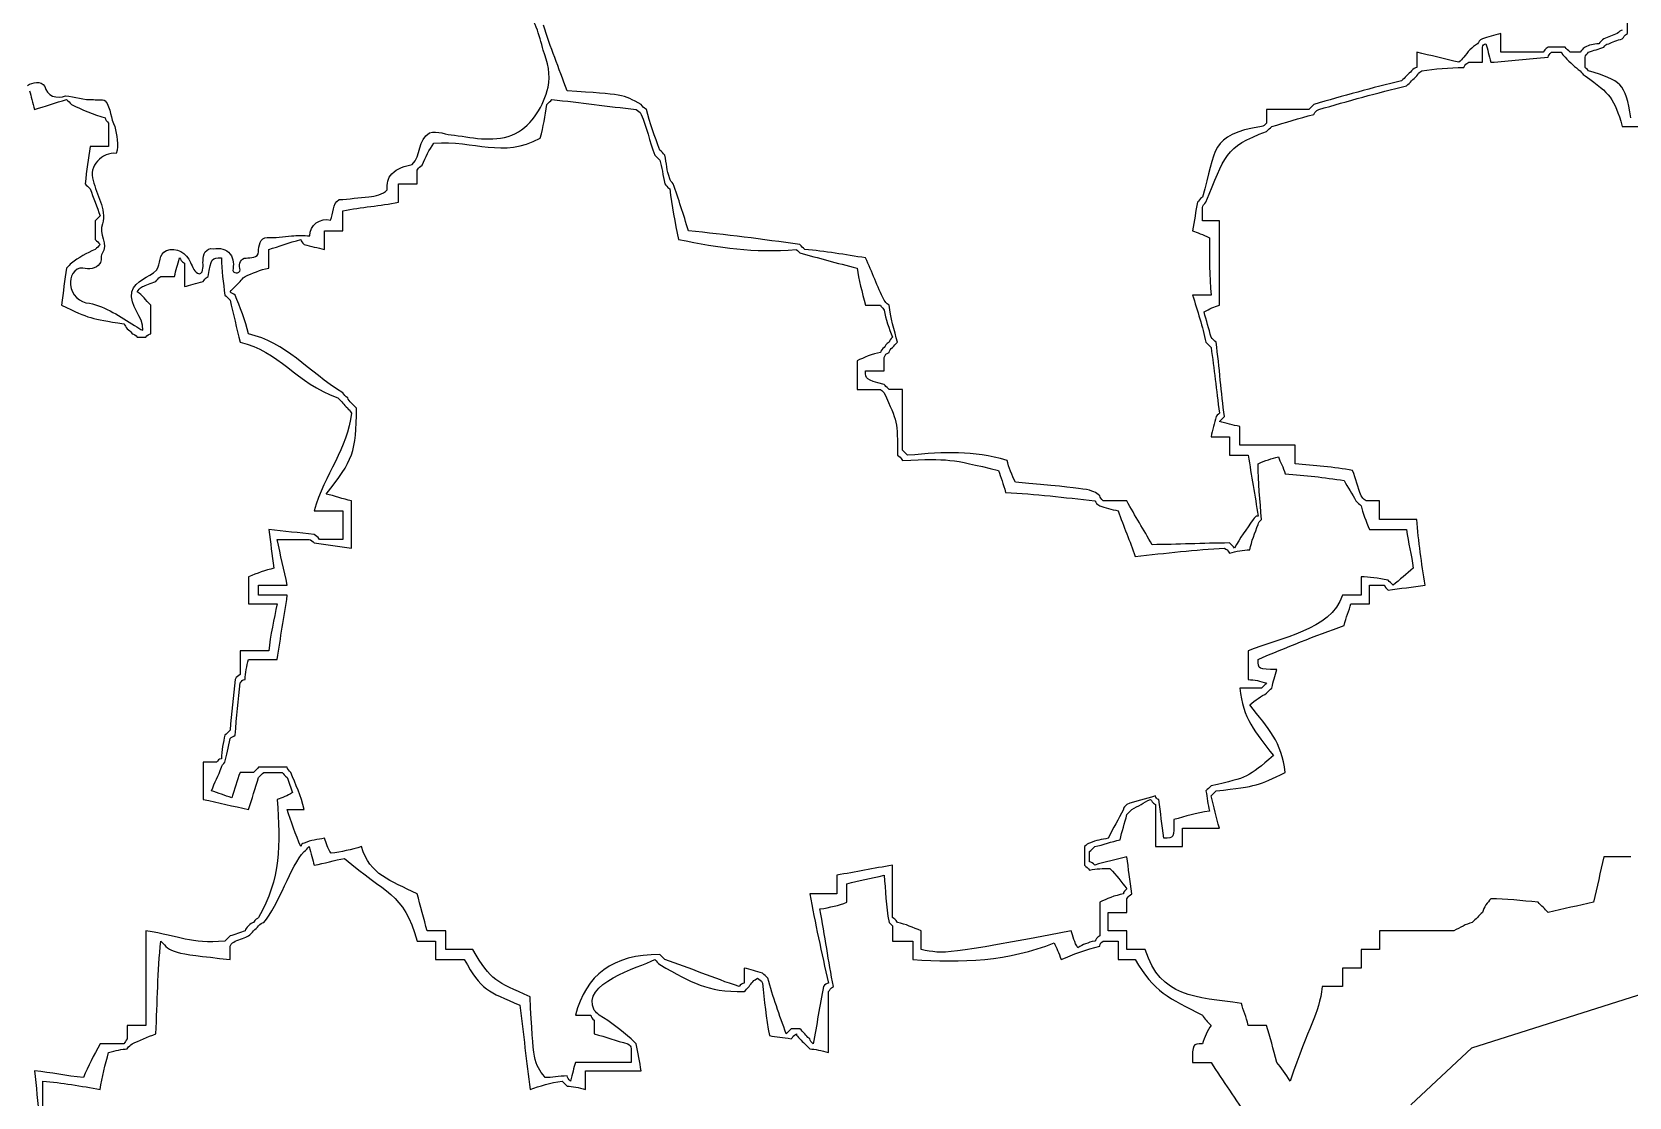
# Model space of a CAD drawing. Extents: x 2 to 696, y 8 to 922.
# Drawn here: x 280.4 to 547.8, y 359.1 to 537.4 of the extents above; entities that cross this region are included whole.
import ezdxf

# ---------------------------------------------------------------- set-up
doc = ezdxf.new("R2010")
doc.units = 0
doc.layers.add('sffy', color=7, linetype='CONTINUOUS')

msp = doc.modelspace()

# ---------------------------------------------------------------- linework, layer by layer
at = {"layer": 'sffy', "color": 4}
for points in [[(459.74, 458.893333), (459.74, 458.893333)], [(325.966667, 401.602222), (325.966667, 401.602222)], [(488.808889, 364.913333), (488.808889, 364.913333)]]:
    msp.add_lwpolyline(points, close=True, dxfattribs=at)
at = {"layer": 'sffy', "color": 7}
msp.add_lwpolyline([(511.264814, 357.823505), (521.461633, 367.333784), (552.784631, 377.311864)], dxfattribs=at)
at = {"layer": 'sffy', "color": 4}
for points in [[(547.511111, 537.068889), (547.511111, 539.608889), (547.511111, 542.148889), (547.511111, 544.688889)], [(366.00717, 534.285783), (365.308219, 536.833939), (364.648186, 539.565257), (362.76249, 541.530822)], [(369.993333, 527.473333), (368.582222, 531.424444), (367.171111, 534.811111), (366.042222, 538.48)], [(546.664444, 537.633333), (546.382222, 537.633333), (546.1, 537.351111), (545.817778, 537.068889)], [(522.393333, 535.375556), (521.546667, 534.811111), (520.7, 533.964444), (520.135556, 533.117778)], [(523.24, 536.222222), (522.675556, 535.94), (522.675556, 535.657778), (522.393333, 535.375556)], [(526.344444, 537.068889), (525.215556, 536.786667), (524.086667, 536.504444), (523.24, 536.222222)], [(523.24, 534.811111), (523.24, 535.093333), (523.522222, 535.375556), (523.804444, 535.375556)], [(523.804444, 535.375556), (524.086667, 534.528889), (524.368889, 533.4), (524.651111, 532.271111)], [(526.344444, 533.964444), (526.344444, 534.811111), (526.344444, 535.94), (526.344444, 537.068889)], [(542.713333, 535.375556), (541.866667, 535.375556), (541.02, 535.093333), (540.455556, 534.811111)], [(543.56, 536.222222), (543.277778, 535.94), (542.995556, 535.657778), (542.713333, 535.375556)], [(545.817778, 537.068889), (544.971111, 536.786667), (544.406667, 536.504444), (543.56, 536.222222)], [(543.56, 534.811111), (543.842222, 535.093333), (543.842222, 535.375556), (544.406667, 535.375556)], [(544.406667, 535.375556), (544.971111, 535.657778), (545.817778, 535.94), (546.664444, 536.222222)], [(546.664444, 536.222222), (546.946667, 536.504444), (546.946667, 536.786667), (547.511111, 537.068889)], [(366.820422, 528.118917), (367.259334, 530.205442), (366.740553, 532.333341), (366.00717, 534.285783)], [(519.288889, 532.271111), (517.031111, 532.835556), (514.491111, 533.4), (512.233333, 533.964444)], [(512.233333, 533.964444), (512.233333, 533.117778), (512.233333, 532.271111), (512.233333, 531.424444)], [(520.135556, 533.117778), (519.853333, 532.835556), (519.571111, 532.553333), (519.288889, 532.271111)], [(520.135556, 531.424444), (520.417778, 531.988889), (520.417778, 531.988889), (520.982222, 532.271111)], [(520.982222, 532.271111), (521.546667, 532.271111), (522.393333, 532.271111), (523.24, 532.271111)], [(523.24, 532.271111), (523.24, 533.117778), (523.24, 533.964444), (523.24, 534.811111)], [(524.651111, 532.271111), (527.755556, 532.553333), (530.86, 532.835556), (534.246667, 533.117778)], [(533.4, 533.964444), (530.86, 533.964444), (528.602222, 533.964444), (526.344444, 533.964444)], [(534.246667, 534.811111), (533.682222, 534.528889), (533.682222, 534.246667), (533.4, 533.964444)], [(537.068889, 534.811111), (536.222222, 534.811111), (535.093333, 534.811111), (534.246667, 534.811111)], [(534.246667, 533.117778), (534.246667, 533.4), (534.528889, 533.682222), (534.811111, 533.964444)], [(534.811111, 533.964444), (535.375556, 533.964444), (535.94, 533.964444), (536.504444, 533.964444)], [(536.504444, 533.964444), (536.504444, 533.682222), (536.786667, 533.4), (537.068889, 533.117778)], [(537.915556, 533.964444), (537.633333, 534.246667), (537.351111, 534.528889), (537.068889, 534.811111)], [(537.068889, 533.117778), (537.915556, 532.271111), (538.762222, 531.424444), (539.608889, 530.86)], [(539.608889, 533.964444), (539.044444, 533.964444), (538.48, 533.964444), (537.915556, 533.964444)], [(540.455556, 534.811111), (539.891111, 534.528889), (539.891111, 534.246667), (539.608889, 533.964444)], [(540.455556, 533.117778), (540.455556, 533.4), (540.737778, 533.682222), (541.02, 533.964444)], [(540.455556, 531.424444), (540.455556, 531.988889), (540.455556, 532.553333), (540.455556, 533.117778)], [(541.02, 533.964444), (541.866667, 534.246667), (542.713333, 534.528889), (543.56, 534.811111)], [(510.54, 530.013333), (510.257778, 529.731111), (509.975556, 529.448889), (509.693333, 529.166667)], [(511.386667, 530.86), (511.104444, 530.577778), (510.822222, 530.295556), (510.54, 530.013333)], [(512.233333, 531.424444), (511.951111, 531.424444), (511.668889, 531.142222), (511.386667, 530.86)], [(511.386667, 529.166667), (511.668889, 529.448889), (511.951111, 529.731111), (512.233333, 530.013333)], [(512.233333, 530.013333), (512.515556, 530.295556), (512.515556, 530.577778), (513.08, 530.86)], [(513.08, 530.86), (515.337778, 531.142222), (517.595556, 531.424444), (520.135556, 531.424444)], [(539.608889, 530.86), (539.891111, 530.577778), (539.891111, 530.295556), (540.455556, 530.013333)], [(541.02, 530.86), (540.737778, 531.142222), (540.455556, 531.424444), (540.455556, 531.424444)], [(540.455556, 530.013333), (544.688889, 526.908889), (545.253333, 526.344444), (546.664444, 521.546667)], [(548.075556, 522.957778), (547.228889, 528.884444), (546.382222, 529.166667), (541.02, 530.86)], [(279.628002, 528.392785), (280.456115, 528.981726), (281.91718, 529.205416), (282.546552, 528.247158)], [(279.964444, 527.473333), (280.246667, 526.626667), (280.528889, 525.497778), (280.811111, 524.368889)], [(282.546552, 528.247158), (282.727287, 526.691183), (284.710604, 526.018026), (285.989381, 526.680007)], [(361.331595, 520.34186), (364.251692, 521.894223), (366.04019, 524.99545), (366.820422, 528.118917)], [(382.411111, 525.215556), (379.306667, 526.908889), (379.306667, 526.908889), (369.993333, 527.473333)], [(509.693333, 529.166667), (504.895556, 528.037778), (499.815556, 526.626667), (495.017778, 525.215556)], [(495.864444, 524.368889), (500.662222, 525.78), (505.742222, 527.191111), (510.54, 528.32)], [(510.54, 528.32), (510.822222, 528.602222), (511.104444, 528.884444), (511.386667, 529.166667)], [(280.811111, 524.368889), (282.504444, 524.933333), (284.48, 525.497778), (286.173333, 526.062222)], [(285.989381, 526.680007), (287.568612, 526.480363), (289.105481, 525.958985), (290.716772, 526.022824)], [(286.173333, 526.062222), (286.455556, 525.78), (286.737778, 525.497778), (287.02, 525.215556)], [(287.02, 525.215556), (288.713333, 524.368889), (290.688889, 523.522222), (292.664444, 522.957778)], [(290.716772, 526.022824), (291.353325, 525.948684), (292.124271, 526.143982), (292.672149, 525.84271)], [(292.672149, 525.84271), (293.632015, 524.592776), (293.557875, 522.904381), (294.247401, 521.53089)], [(365.477778, 519.571111), (366.042222, 521.546667), (366.324444, 523.24), (366.606667, 525.215556)], [(366.606667, 525.215556), (366.888889, 525.497778), (367.171111, 525.78), (367.453333, 526.062222)], [(367.453333, 526.062222), (372.251111, 525.497778), (376.766667, 524.933333), (381.564444, 524.368889)], [(381.564444, 524.368889), (381.846667, 524.086667), (382.128889, 524.086667), (382.411111, 523.522222)], [(383.257778, 524.368889), (382.693333, 524.651111), (382.693333, 524.933333), (382.411111, 525.215556)], [(385.515556, 517.595556), (384.668889, 519.853333), (383.822222, 522.111111), (383.257778, 524.368889)], [(494.171111, 524.368889), (491.913333, 524.368889), (489.373333, 524.368889), (487.115556, 524.368889)], [(487.115556, 524.368889), (487.115556, 523.522222), (487.115556, 522.957778), (487.115556, 522.111111)], [(495.017778, 525.215556), (494.735556, 524.933333), (494.453333, 524.651111), (494.171111, 524.368889)], [(495.017778, 523.522222), (495.3, 524.086667), (495.3, 524.086667), (495.864444, 524.368889)], [(292.664444, 522.957778), (292.664444, 522.675556), (292.946667, 522.393333), (293.228889, 522.111111)], [(293.228889, 522.111111), (293.228889, 520.982222), (293.228889, 519.571111), (293.228889, 518.16)], [(294.247401, 521.53089), (294.56888, 520.057888), (294.924311, 518.506484), (294.511024, 517.013896)], [(382.411111, 523.522222), (383.257778, 521.546667), (383.822222, 519.006667), (384.668889, 516.748889)], [(486.268889, 521.546667), (477.52, 520.135556), (478.648889, 517.595556), (476.391111, 509.693333)], [(487.115556, 522.111111), (486.833333, 521.828889), (486.551111, 521.546667), (486.268889, 521.546667)], [(487.115556, 520.7), (487.397778, 520.982222), (487.68, 521.264444), (487.962222, 521.546667)], [(487.962222, 521.546667), (490.22, 522.111111), (492.477778, 522.957778), (495.017778, 523.522222)], [(546.664444, 521.546667), (547.511111, 521.546667), (548.64, 521.546667), (549.768889, 521.546667)], [(344.073226, 515.177165), (345.53271, 516.659424), (345.032951, 519.329162), (346.92336, 520.478117)], [(346.92336, 520.478117), (348.330266, 520.890528), (349.715384, 520.111538), (351.125762, 520.093787)], [(347.697778, 518.724444), (354.471111, 519.288889), (359.268889, 516.184444), (365.477778, 519.571111)], [(351.125762, 520.093787), (354.47859, 519.564705), (358.119511, 518.831491), (361.331595, 520.34186)], [(476.955556, 508.846667), (480.06, 516.466667), (480.06, 518.16), (487.115556, 520.7)], [(290.124444, 518.16), (289.842222, 516.184444), (289.56, 514.208889), (289.277778, 511.951111)], [(294.511024, 517.013896), (292.155231, 517.353748), (289.770735, 514.825742), (290.645681, 512.49913)], [(293.228889, 518.16), (292.1, 518.16), (291.253333, 518.16), (290.124444, 518.16)], [(345.722222, 515.055556), (346.286667, 516.466667), (346.851111, 517.595556), (347.697778, 518.724444)], [(384.668889, 516.748889), (384.951111, 516.466667), (385.233333, 516.184444), (385.515556, 515.902222)], [(386.362222, 516.748889), (386.08, 517.031111), (385.797778, 517.313333), (385.515556, 517.595556)], [(387.208889, 512.797778), (386.644444, 514.208889), (386.644444, 515.337778), (386.362222, 516.748889)], [(339.886318, 510.946428), (339.816412, 511.905109), (339.911436, 512.939764), (340.66384, 513.631886)], [(340.66384, 513.631886), (341.534073, 514.598581), (342.871778, 514.908405), (344.073226, 515.177165)], [(344.875556, 514.208889), (345.157778, 514.773333), (345.44, 514.773333), (345.722222, 515.055556)], [(344.875556, 511.951111), (344.875556, 512.797778), (344.875556, 513.644444), (344.875556, 514.208889)], [(385.515556, 515.902222), (385.797778, 514.773333), (386.08, 513.362222), (386.362222, 511.951111)], [(289.277778, 511.951111), (289.56, 511.668889), (289.842222, 511.386667), (290.124444, 511.104444)], [(290.124444, 511.104444), (290.688889, 509.693333), (291.253333, 508), (291.817778, 506.588889)], [(290.645681, 512.49913), (291.213455, 510.100806), (292.844079, 507.783507), (292.211562, 505.230412)], [(336.814104, 509.756043), (337.896877, 509.887389), (339.123556, 510.145594), (339.886318, 510.946428)], [(341.771111, 508.846667), (341.771111, 509.975556), (341.771111, 510.822222), (341.771111, 511.951111)], [(341.771111, 511.951111), (342.617778, 511.951111), (343.746667, 511.951111), (344.875556, 511.951111)], [(386.362222, 511.951111), (386.644444, 511.668889), (386.644444, 511.386667), (387.208889, 511.104444)], [(387.773333, 511.951111), (387.491111, 512.233333), (387.208889, 512.515556), (387.208889, 512.797778)], [(387.208889, 511.104444), (387.491111, 508.282222), (388.055556, 505.46), (388.62, 502.637778)], [(390.313333, 504.048889), (389.466667, 506.871111), (388.62, 509.411111), (387.773333, 511.951111)], [(330.395693, 505.876024), (330.948566, 506.976239), (330.59339, 508.592243), (331.809005, 509.300734)], [(331.809005, 509.300734), (333.486365, 509.380038), (335.137591, 509.661555), (336.814104, 509.756043)], [(332.457778, 507.435556), (335.562222, 508), (338.666667, 508.282222), (341.771111, 508.846667)], [(475.544444, 508.846667), (475.262222, 507.435556), (474.98, 505.742222), (474.697778, 504.048889)], [(476.391111, 509.693333), (475.826667, 509.411111), (475.826667, 509.128889), (475.544444, 508.846667)], [(476.391111, 508), (476.391111, 508.282222), (476.673333, 508.564444), (476.955556, 508.846667)], [(291.817778, 506.588889), (291.535556, 506.306667), (291.253333, 506.024444), (290.971111, 505.742222)], [(290.971111, 505.742222), (290.971111, 504.613333), (290.971111, 503.766667), (290.971111, 502.637778)], [(326.896024, 503.218619), (326.792026, 504.97105), (328.757844, 506.357721), (330.395693, 505.876024)], [(332.457778, 504.048889), (332.457778, 505.177778), (332.457778, 506.306667), (332.457778, 507.435556)], [(476.391111, 505.742222), (476.391111, 506.588889), (476.391111, 507.435556), (476.391111, 508)], [(479.213333, 505.742222), (478.366667, 505.742222), (477.237778, 505.742222), (476.391111, 505.742222)], [(479.213333, 491.631111), (479.213333, 496.428889), (479.213333, 501.226667), (479.213333, 505.742222)], [(292.211562, 505.230412), (291.435875, 503.603683), (293.277911, 501.800396), (292.161553, 500.25379)], [(318.339893, 500.540076), (318.318444, 501.499406), (318.547044, 502.976134), (319.775812, 502.980537)], [(319.775812, 502.980537), (321.138014, 502.895108), (322.480432, 503.081713), (323.829793, 503.23019)], [(323.829793, 503.23019), (324.84901, 503.316184), (325.879037, 503.349119), (326.896024, 503.218619)], [(329.353333, 500.944444), (329.353333, 502.073333), (329.353333, 503.202222), (329.353333, 504.048889)], [(329.353333, 504.048889), (330.2, 504.048889), (331.328889, 504.048889), (332.457778, 504.048889)], [(408.94, 501.791111), (402.731111, 502.637778), (396.522222, 503.484444), (390.313333, 504.048889)], [(474.697778, 504.048889), (475.544444, 503.766667), (476.391111, 503.484444), (477.52, 502.92)], [(477.52, 502.92), (477.52, 499.815556), (477.52, 496.428889), (477.802222, 493.324444)], [(290.971111, 500.944444), (289.56, 500.38), (288.148889, 499.533333), (287.02, 498.686667)], [(290.971111, 502.637778), (291.253333, 502.355556), (291.535556, 502.073333), (291.817778, 501.791111)], [(291.817778, 501.791111), (291.535556, 501.508889), (291.253333, 501.226667), (290.971111, 500.944444)], [(292.161553, 500.25379), (291.722274, 499.772996), (292.217546, 499.073876), (291.742932, 498.58072)], [(301.243548, 497.505284), (301.991127, 498.493457), (301.543466, 500.255879), (302.932479, 500.75798)], [(302.932479, 500.75798), (304.528869, 501.458992), (306.360068, 500.306199), (306.9117, 498.761484)], [(309.043776, 499.040404), (308.921489, 500.077204), (309.549828, 501.324146), (310.76423, 501.056261)], [(310.76423, 501.056261), (311.772413, 501.204625), (312.969854, 501.128538), (313.575926, 500.181316)], [(313.575926, 500.181316), (314.215921, 499.404245), (314.158037, 498.331857), (314.019636, 497.422029)], [(316.246566, 499.501358), (316.998604, 499.585488), (318.271398, 499.509542), (318.339893, 500.540076)], [(320.04, 500.944444), (321.733333, 501.508889), (323.426667, 502.073333), (325.402222, 502.637778)], [(320.04, 497.84), (320.04, 498.968889), (320.04, 500.097778), (320.04, 500.944444)], [(325.402222, 502.637778), (325.402222, 502.355556), (325.684444, 502.073333), (325.966667, 501.791111)], [(325.966667, 501.791111), (327.095556, 501.508889), (328.224444, 501.226667), (329.353333, 500.944444)], [(388.62, 502.637778), (395.675556, 501.226667), (401.037778, 500.38), (408.375556, 500.944444)], [(408.375556, 500.944444), (408.375556, 500.944444), (408.657778, 500.662222), (408.94, 500.38)], [(409.786667, 500.944444), (409.504444, 501.226667), (409.222222, 501.508889), (408.94, 501.791111)], [(408.94, 500.38), (412.044444, 499.533333), (415.148889, 498.686667), (418.535556, 497.84)], [(419.946667, 499.533333), (416.56, 500.097778), (413.173333, 500.662222), (409.786667, 500.944444)], [(286.173333, 497.84), (285.891111, 495.864444), (285.608889, 493.888889), (285.326667, 491.631111)], [(287.02, 498.686667), (286.737778, 498.404444), (286.455556, 498.122222), (286.173333, 497.84)], [(288.902479, 497.853152), (287.433568, 497.991497), (286.66694, 496.277138), (286.84697, 495.02822)], [(291.742932, 498.58072), (291.119701, 497.657713), (289.883229, 497.604994), (288.902479, 497.853152)], [(297.114948, 493.883244), (297.673578, 495.836222), (299.979729, 496.181267), (301.243548, 497.505284)], [(304.235556, 496.428889), (304.517778, 497.557778), (304.8, 498.404444), (305.082222, 499.533333)], [(305.082222, 499.533333), (305.364444, 499.251111), (305.364444, 498.968889), (305.928889, 498.686667)], [(305.928889, 498.686667), (305.928889, 497.557778), (305.928889, 496.146667), (305.928889, 494.735556)], [(306.9117, 498.761484), (307.2857, 498.068798), (307.589174, 497.072468), (308.417073, 496.853182)], [(308.417073, 496.853182), (309.279121, 497.186035), (308.957303, 498.318931), (309.043776, 499.040404)], [(309.88, 496.428889), (310.444444, 499.533333), (310.444444, 499.533333), (312.137778, 499.533333)], [(312.137778, 499.533333), (312.137778, 497.557778), (312.42, 495.3), (312.702222, 493.324444)], [(314.019636, 497.422029), (314.254473, 496.730048), (315.534971, 497.036259), (315.18067, 497.794619)], [(315.18067, 497.794619), (314.956218, 498.547983), (315.339363, 499.546316), (316.246566, 499.501358)], [(316.088889, 496.428889), (317.217778, 496.993333), (318.628889, 497.557778), (320.04, 497.84)], [(418.535556, 497.84), (418.817778, 495.864444), (419.382222, 493.888889), (419.946667, 491.631111)], [(423.051111, 492.477778), (421.922222, 494.735556), (421.075556, 497.275556), (419.946667, 499.533333)], [(286.84697, 495.02822), (287.000555, 493.423843), (288.374808, 491.973701), (290.031226, 491.98434)], [(298.026667, 493.888889), (298.308889, 494.171111), (298.308889, 494.453333), (298.873333, 494.735556)], [(298.873333, 494.735556), (299.437778, 495.017778), (300.284444, 495.3), (301.131111, 495.582222)], [(301.131111, 495.582222), (301.413333, 495.864444), (301.413333, 496.146667), (301.977778, 496.428889)], [(301.977778, 496.428889), (302.542222, 496.428889), (303.388889, 496.428889), (304.235556, 496.428889)], [(305.928889, 494.735556), (306.775556, 495.017778), (307.904444, 495.3), (309.033333, 495.582222)], [(309.033333, 495.582222), (309.315556, 495.864444), (309.315556, 496.146667), (309.88, 496.428889)], [(313.548889, 493.888889), (314.113333, 494.453333), (314.677778, 495.017778), (315.242222, 495.582222)], [(315.242222, 495.582222), (315.524444, 495.864444), (315.524444, 496.146667), (316.088889, 496.428889)], [(298.958706, 487.434834), (299.121407, 489.785293), (296.586571, 491.48777), (297.114948, 493.883244)], [(300.284444, 491.631111), (299.437778, 492.477778), (298.873333, 493.324444), (298.026667, 493.888889)], [(312.702222, 493.324444), (312.984444, 493.042222), (313.266667, 492.76), (313.548889, 492.477778)], [(314.395556, 493.324444), (314.113333, 493.606667), (313.831111, 493.606667), (313.548889, 493.888889)], [(313.548889, 492.477778), (314.113333, 490.22), (314.677778, 487.68), (315.242222, 485.422222)], [(316.653333, 486.833333), (316.088889, 489.091111), (315.242222, 491.348889), (314.395556, 493.324444)], [(423.897778, 491.631111), (423.333333, 491.913333), (423.333333, 492.195556), (423.051111, 492.477778)], [(477.802222, 493.324444), (476.673333, 493.324444), (475.826667, 493.324444), (474.697778, 493.324444)], [(474.697778, 493.324444), (475.544444, 490.784444), (476.391111, 487.962222), (476.955556, 485.422222)], [(285.326667, 491.631111), (290.124444, 489.373333), (290.124444, 489.373333), (295.768889, 488.526667)], [(290.031226, 491.98434), (292.791501, 491.323574), (295.21737, 489.747645), (297.57909, 488.235244)], [(300.284444, 486.833333), (300.284444, 488.526667), (300.284444, 490.22), (300.284444, 491.631111)], [(419.946667, 491.631111), (420.793333, 491.631111), (421.64, 491.631111), (422.486667, 491.631111)], [(422.486667, 491.631111), (422.486667, 491.348889), (422.768889, 491.348889), (423.051111, 490.784444)], [(423.051111, 490.784444), (423.333333, 489.373333), (423.897778, 487.68), (424.462222, 486.268889)], [(425.308889, 485.422222), (424.744444, 487.397778), (424.18, 489.655556), (423.897778, 491.631111)], [(476.673333, 490.502222), (477.52, 491.066667), (478.366667, 491.348889), (479.213333, 491.631111)], [(477.802222, 486.268889), (477.52, 487.68), (476.955556, 489.091111), (476.673333, 490.502222)], [(295.768889, 488.526667), (296.051111, 488.244444), (296.051111, 487.962222), (296.333333, 487.68)], [(296.333333, 487.68), (296.615556, 487.397778), (296.897778, 487.397778), (297.18, 486.833333)], [(297.18, 486.833333), (297.462222, 486.833333), (297.744444, 486.551111), (298.026667, 486.268889)], [(297.57909, 488.235244), (298.014362, 487.976982), (298.56588, 487.52046), (298.958706, 487.434834)], [(299.437778, 486.268889), (299.72, 486.551111), (300.002222, 486.833333), (300.284444, 486.833333)], [(332.457778, 476.955556), (326.531111, 480.624444), (322.862222, 485.422222), (316.653333, 486.833333)], [(298.026667, 486.268889), (298.308889, 486.268889), (298.873333, 486.268889), (299.437778, 486.268889)], [(315.242222, 485.422222), (321.733333, 484.011111), (324.555556, 478.648889), (331.611111, 476.108889)], [(423.051111, 484.575556), (422.768889, 484.293333), (422.486667, 484.011111), (422.486667, 483.728889)], [(423.897778, 485.422222), (423.333333, 485.14), (423.333333, 484.857778), (423.051111, 484.575556)], [(424.462222, 486.268889), (424.18, 485.986667), (423.897778, 485.704444), (423.897778, 485.422222)], [(423.897778, 483.728889), (423.897778, 484.011111), (424.18, 484.293333), (424.462222, 484.575556)], [(424.462222, 484.575556), (424.744444, 484.857778), (425.026667, 485.14), (425.308889, 485.422222)], [(476.955556, 485.422222), (477.237778, 485.14), (477.52, 484.857778), (477.802222, 484.575556)], [(478.648889, 485.422222), (478.366667, 485.704444), (478.084444, 485.986667), (477.802222, 486.268889)], [(477.802222, 484.575556), (478.366667, 480.906667), (478.648889, 477.52), (479.213333, 473.568889)], [(480.06, 473.004444), (479.495556, 476.955556), (479.213333, 481.188889), (478.648889, 485.422222)], [(422.486667, 483.728889), (421.075556, 483.446667), (419.664444, 482.882222), (418.535556, 482.317778)], [(418.535556, 482.317778), (418.535556, 480.624444), (418.535556, 479.213333), (418.535556, 477.52)], [(423.051111, 482.882222), (423.333333, 483.446667), (423.333333, 483.446667), (423.897778, 483.728889)], [(423.051111, 480.624444), (423.051111, 481.471111), (423.051111, 482.317778), (423.051111, 482.882222)], [(423.051111, 478.366667), (419.946667, 479.213333), (419.946667, 479.213333), (419.946667, 480.624444)], [(419.946667, 480.624444), (421.075556, 480.624444), (421.922222, 480.624444), (423.051111, 480.624444)], [(331.611111, 476.108889), (331.893333, 475.826667), (332.175556, 475.544444), (332.457778, 475.262222)], [(333.304444, 476.108889), (332.74, 476.391111), (332.74, 476.673333), (332.457778, 476.955556)], [(333.868889, 475.262222), (333.586667, 475.544444), (333.304444, 475.826667), (333.304444, 476.108889)], [(418.535556, 477.52), (419.664444, 477.52), (421.075556, 477.52), (422.486667, 477.52)], [(422.486667, 477.52), (422.486667, 477.52), (422.768889, 477.237778), (423.051111, 476.955556)], [(423.897778, 477.52), (423.333333, 478.084444), (423.333333, 478.084444), (423.051111, 478.366667)], [(423.051111, 476.955556), (425.308889, 472.157778), (425.308889, 472.157778), (425.308889, 466.513333)], [(426.155556, 477.52), (425.308889, 477.52), (424.462222, 477.52), (423.897778, 477.52)], [(426.155556, 467.36), (426.155556, 470.746667), (426.155556, 474.133333), (426.155556, 477.52)], [(333.868889, 473.568889), (333.304444, 467.642222), (329.353333, 463.408889), (327.66, 457.2)], [(329.635556, 460.022222), (334.151111, 465.666667), (334.715556, 467.077778), (334.715556, 474.415556)], [(332.457778, 475.262222), (332.74, 474.98), (332.74, 474.697778), (333.304444, 474.415556)], [(333.304444, 474.415556), (333.304444, 474.133333), (333.586667, 474.133333), (333.868889, 473.568889)], [(334.715556, 474.415556), (334.433333, 474.697778), (334.151111, 474.98), (333.868889, 475.262222)], [(479.213333, 473.568889), (479.213333, 473.568889), (478.931111, 473.286667), (478.648889, 473.004444)], [(478.648889, 473.004444), (478.366667, 471.875556), (478.084444, 470.746667), (477.802222, 469.617778)], [(479.213333, 472.157778), (479.495556, 472.44), (479.777778, 472.722222), (480.06, 473.004444)], [(482.6, 471.311111), (481.471111, 471.593333), (480.342222, 471.875556), (479.213333, 472.157778)], [(482.6, 468.206667), (482.6, 469.335556), (482.6, 470.182222), (482.6, 471.311111)], [(477.802222, 469.617778), (478.931111, 469.617778), (479.777778, 469.617778), (480.906667, 469.617778)], [(480.906667, 469.617778), (480.906667, 468.771111), (480.906667, 467.642222), (480.906667, 466.513333)], [(491.913333, 468.206667), (488.808889, 468.206667), (485.704444, 468.206667), (482.6, 468.206667)], [(491.913333, 465.102222), (491.913333, 466.231111), (491.913333, 467.077778), (491.913333, 468.206667)], [(425.308889, 466.513333), (425.591111, 466.231111), (425.873333, 466.231111), (426.155556, 465.666667)], [(427.002222, 466.513333), (426.72, 466.795556), (426.437778, 467.077778), (426.155556, 467.36)], [(426.155556, 465.666667), (434.057778, 465.948889), (434.057778, 465.948889), (442.242222, 463.973333)], [(443.653333, 465.666667), (437.726667, 467.36), (433.493333, 467.077778), (427.002222, 466.513333)], [(445.064444, 461.997778), (444.5, 463.126667), (443.935556, 464.537778), (443.653333, 465.666667)], [(480.906667, 466.513333), (482.035556, 466.513333), (482.882222, 466.513333), (484.011111, 466.513333)], [(484.011111, 466.513333), (484.575556, 463.126667), (485.14, 459.74), (485.704444, 456.353333)], [(485.704444, 465.102222), (486.833333, 465.666667), (487.962222, 465.948889), (489.091111, 466.231111)], [(489.091111, 466.231111), (489.373333, 465.384444), (489.937778, 464.537778), (490.22, 463.408889)], [(442.242222, 463.973333), (442.524444, 462.844444), (443.088889, 461.715556), (443.371111, 460.304444)], [(486.268889, 455.788889), (485.986667, 458.893333), (485.704444, 461.997778), (485.704444, 465.102222)], [(490.22, 463.408889), (493.606667, 463.126667), (496.711111, 462.844444), (500.097778, 462.28)], [(501.508889, 463.973333), (498.404444, 464.537778), (495.017778, 464.82), (491.913333, 465.102222)], [(502.92, 459.74), (502.355556, 461.151111), (502.073333, 462.562222), (501.508889, 463.973333)], [(333.868889, 458.893333), (332.457778, 459.175556), (331.046667, 459.74), (329.635556, 460.022222)], [(443.371111, 460.304444), (448.451111, 460.022222), (453.248889, 459.457778), (458.328889, 458.893333)], [(459.175556, 459.74), (457.764444, 460.868889), (457.764444, 460.868889), (445.064444, 461.997778)], [(500.097778, 462.28), (500.662222, 461.151111), (501.508889, 460.022222), (502.073333, 458.893333)], [(333.868889, 450.991111), (333.868889, 453.531111), (333.868889, 456.353333), (333.868889, 458.893333)], [(458.328889, 458.893333), (458.611111, 458.611111), (458.611111, 458.328889), (459.175556, 458.046667)], [(459.74, 458.893333), (459.457778, 459.175556), (459.175556, 459.457778), (459.175556, 459.74)], [(459.175556, 458.046667), (460.022222, 457.764444), (461.151111, 457.482222), (462.28, 457.2)], [(463.691111, 458.893333), (462.562222, 458.893333), (461.151111, 458.893333), (459.74, 458.893333)], [(467.924444, 451.555556), (466.513333, 454.095556), (465.102222, 456.353333), (463.691111, 458.893333)], [(502.073333, 458.893333), (502.355556, 458.611111), (502.637778, 458.328889), (502.92, 458.046667)], [(503.766667, 458.893333), (503.202222, 459.175556), (503.202222, 459.457778), (502.92, 459.74)], [(502.92, 458.046667), (503.202222, 456.917778), (503.766667, 455.506667), (504.331111, 454.095556)], [(506.024444, 458.893333), (505.177778, 458.893333), (504.331111, 458.893333), (503.766667, 458.893333)], [(506.024444, 455.788889), (506.024444, 456.917778), (506.024444, 457.764444), (506.024444, 458.893333)], [(327.66, 457.2), (329.353333, 457.2), (330.764444, 457.2), (332.457778, 457.2)], [(332.457778, 457.2), (332.457778, 455.788889), (332.457778, 454.095556), (332.457778, 452.402222)], [(462.28, 457.2), (463.126667, 454.66), (464.255556, 452.12), (465.102222, 449.58)], [(484.857778, 455.788889), (483.728889, 454.095556), (482.6, 452.684444), (481.753333, 450.991111)], [(484.293333, 450.708889), (484.575556, 452.12), (485.14, 453.531111), (485.704444, 454.942222)], [(485.704444, 456.353333), (485.14, 456.353333), (485.14, 456.071111), (484.857778, 455.788889)], [(485.704444, 454.942222), (485.704444, 455.224444), (485.986667, 455.506667), (486.268889, 455.788889)], [(512.233333, 455.788889), (509.975556, 455.788889), (508, 455.788889), (506.024444, 455.788889)], [(513.644444, 444.782222), (513.08, 448.451111), (512.515556, 452.12), (512.233333, 455.788889)], [(327.66, 453.248889), (325.12, 453.531111), (322.58, 453.813333), (320.04, 454.095556)], [(320.04, 454.095556), (320.322222, 451.837778), (320.604444, 449.862222), (320.886667, 447.604444)], [(323.144444, 444.782222), (322.58, 447.322222), (322.015556, 449.862222), (321.451111, 452.402222)], [(321.451111, 452.402222), (323.144444, 452.402222), (325.12, 452.402222), (326.813333, 452.402222)], [(326.813333, 452.402222), (327.095556, 452.402222), (327.377778, 452.12), (327.66, 451.837778)], [(328.506667, 452.402222), (328.224444, 452.966667), (327.942222, 452.966667), (327.66, 453.248889)], [(332.457778, 452.402222), (331.046667, 452.402222), (329.635556, 452.402222), (328.506667, 452.402222)], [(504.331111, 454.095556), (506.306667, 454.095556), (508.564444, 454.095556), (510.54, 454.095556)], [(510.54, 454.095556), (510.822222, 451.837778), (511.386667, 449.862222), (511.668889, 447.604444)], [(327.66, 451.837778), (329.635556, 451.555556), (331.893333, 451.273333), (333.868889, 450.991111)], [(465.102222, 449.58), (470.182222, 450.144444), (475.262222, 450.708889), (480.06, 450.991111)], [(480.906667, 451.837778), (476.391111, 451.837778), (472.157778, 451.555556), (467.924444, 451.555556)], [(480.06, 450.991111), (480.342222, 450.708889), (480.624444, 450.708889), (480.906667, 450.144444)], [(481.753333, 450.991111), (481.471111, 451.273333), (481.188889, 451.555556), (480.906667, 451.837778)], [(480.906667, 450.144444), (482.035556, 450.426667), (483.164444, 450.708889), (484.293333, 450.708889)], [(320.886667, 447.604444), (319.475556, 447.322222), (318.064444, 446.757778), (316.653333, 446.193333)], [(511.668889, 447.604444), (510.54, 446.757778), (509.411111, 445.628889), (508.282222, 444.782222)], [(316.653333, 446.193333), (316.653333, 444.782222), (316.653333, 443.088889), (316.653333, 441.677778)], [(318.346667, 443.088889), (318.346667, 443.653333), (318.346667, 444.217778), (318.346667, 444.782222)], [(318.346667, 444.782222), (320.04, 444.782222), (321.451111, 444.782222), (323.144444, 444.782222)], [(507.435556, 445.628889), (505.742222, 445.911111), (504.331111, 446.193333), (502.92, 446.193333)], [(502.92, 446.193333), (502.92, 445.346667), (502.92, 444.217778), (502.92, 443.088889)], [(504.331111, 441.677778), (504.331111, 442.806667), (504.331111, 443.653333), (504.331111, 444.782222)], [(504.331111, 444.782222), (505.177778, 444.782222), (506.024444, 444.782222), (506.871111, 444.782222)], [(506.871111, 444.782222), (506.871111, 444.5), (507.153333, 444.217778), (507.435556, 443.935556)], [(508.282222, 444.782222), (508, 445.064444), (507.717778, 445.346667), (507.435556, 445.628889)], [(507.435556, 443.935556), (509.411111, 444.217778), (511.668889, 444.5), (513.644444, 444.782222)], [(316.653333, 441.677778), (318.346667, 441.677778), (320.04, 441.677778), (321.451111, 441.677778)], [(323.144444, 443.088889), (321.451111, 443.088889), (320.04, 443.088889), (318.346667, 443.088889)], [(321.451111, 441.677778), (320.886667, 439.137778), (320.322222, 436.315556), (320.04, 433.775556)], [(321.451111, 432.364444), (322.015556, 436.033333), (322.58, 439.42), (323.144444, 443.088889)], [(499.815556, 443.088889), (497.84, 437.162222), (489.373333, 436.033333), (484.011111, 433.775556)], [(502.92, 443.088889), (501.791111, 443.088889), (500.662222, 443.088889), (499.815556, 443.088889)], [(500.097778, 438.008889), (500.38, 439.42), (500.944444, 440.548889), (501.226667, 441.677778)], [(501.226667, 441.677778), (502.355556, 441.677778), (503.202222, 441.677778), (504.331111, 441.677778)], [(485.704444, 432.364444), (490.22, 434.34), (495.3, 436.315556), (500.097778, 438.008889)], [(320.04, 433.775556), (318.346667, 433.775556), (316.653333, 433.775556), (315.242222, 433.775556)], [(315.242222, 433.775556), (315.242222, 432.646667), (315.242222, 431.235556), (315.242222, 429.824444)], [(484.011111, 433.775556), (484.011111, 432.364444), (484.011111, 430.671111), (484.011111, 428.977778)], [(316.088889, 428.977778), (316.088889, 430.106667), (316.371111, 431.235556), (316.653333, 432.364444)], [(316.653333, 432.364444), (318.346667, 432.364444), (320.04, 432.364444), (321.451111, 432.364444)], [(488.808889, 430.671111), (485.704444, 430.671111), (485.704444, 430.671111), (485.704444, 432.364444)], [(487.962222, 427.566667), (488.244444, 428.695556), (488.526667, 429.542222), (488.808889, 430.671111)], [(314.395556, 428.977778), (314.113333, 426.155556), (313.831111, 423.333333), (313.548889, 420.511111)], [(315.242222, 429.824444), (314.96, 429.542222), (314.677778, 429.542222), (314.395556, 428.977778)], [(314.395556, 419.664444), (314.677778, 422.768889), (314.96, 425.591111), (315.242222, 428.413333)], [(315.242222, 428.413333), (315.524444, 428.695556), (315.524444, 428.977778), (316.088889, 428.977778)], [(484.011111, 428.977778), (485.14, 428.977778), (485.986667, 428.695556), (487.115556, 428.413333)], [(487.115556, 428.413333), (486.833333, 428.131111), (486.551111, 427.848889), (486.268889, 427.566667)], [(486.268889, 427.566667), (485.14, 427.566667), (483.728889, 427.566667), (482.6, 427.566667)], [(482.6, 427.566667), (483.164444, 422.486667), (485.14, 420.228889), (488.244444, 416.277778)], [(484.293333, 424.744444), (485.14, 425.591111), (486.268889, 426.155556), (487.115556, 426.72)], [(487.115556, 426.72), (487.397778, 427.002222), (487.68, 427.284444), (487.962222, 427.566667)], [(490.22, 413.455556), (489.655556, 418.535556), (487.397778, 420.793333), (484.293333, 424.744444)], [(313.548889, 420.511111), (313.266667, 420.228889), (312.984444, 419.946667), (312.702222, 419.664444)], [(312.702222, 419.664444), (312.42, 418.535556), (312.137778, 417.124444), (312.137778, 415.713333)], [(312.702222, 415.148889), (312.984444, 416.277778), (313.266667, 417.688889), (313.548889, 419.1)], [(313.548889, 419.1), (313.831111, 419.382222), (314.113333, 419.382222), (314.395556, 419.664444)], [(311.291111, 415.148889), (310.444444, 415.148889), (309.597778, 415.148889), (309.033333, 415.148889)], [(309.033333, 415.148889), (309.033333, 412.891111), (309.033333, 410.915556), (309.033333, 408.94)], [(312.137778, 415.713333), (311.573333, 415.713333), (311.573333, 415.431111), (311.291111, 415.148889)], [(312.137778, 414.302222), (312.137778, 414.584444), (312.42, 414.866667), (312.702222, 415.148889)], [(488.244444, 416.277778), (484.011111, 412.608889), (484.011111, 412.608889), (477.802222, 411.197778)], [(310.444444, 410.351111), (311.008889, 411.762222), (311.573333, 412.891111), (312.137778, 414.302222)], [(315.242222, 413.455556), (314.677778, 412.044444), (314.395556, 410.633333), (313.831111, 409.222222)], [(317.5, 413.455556), (316.653333, 413.455556), (316.088889, 413.455556), (315.242222, 413.455556)], [(316.653333, 407.246667), (317.217778, 408.94), (317.782222, 410.915556), (318.346667, 412.608889)], [(318.346667, 414.302222), (318.064444, 414.02), (317.782222, 413.737778), (317.5, 413.455556)], [(323.144444, 414.302222), (321.451111, 414.302222), (320.04, 414.302222), (318.346667, 414.302222)], [(318.346667, 412.608889), (318.628889, 412.891111), (318.911111, 413.173333), (319.193333, 413.455556)], [(319.193333, 413.455556), (320.04, 413.455556), (321.168889, 413.455556), (322.297778, 413.455556)], [(322.297778, 413.455556), (322.58, 413.173333), (322.58, 412.891111), (323.144444, 412.608889)], [(323.708889, 413.455556), (323.426667, 413.737778), (323.144444, 414.02), (323.144444, 414.302222)], [(323.144444, 412.608889), (323.426667, 411.762222), (323.708889, 410.915556), (323.991111, 410.068889)], [(325.966667, 407.246667), (325.402222, 409.504444), (324.555556, 411.48), (323.708889, 413.455556)], [(478.648889, 410.351111), (485.704444, 411.197778), (485.704444, 411.197778), (490.22, 413.455556)], [(313.831111, 409.222222), (312.702222, 409.504444), (311.573333, 410.068889), (310.444444, 410.351111)], [(323.991111, 410.068889), (323.144444, 409.504444), (322.297778, 409.222222), (321.451111, 408.94)], [(468.488889, 409.504444), (466.795556, 408.94), (465.102222, 408.657778), (463.691111, 408.093333)], [(469.053333, 408.94), (468.771111, 408.94), (468.488889, 409.222222), (468.488889, 409.504444)], [(477.802222, 411.197778), (477.52, 410.915556), (477.237778, 410.633333), (476.955556, 410.351111)], [(476.955556, 410.351111), (477.237778, 409.222222), (477.237778, 408.093333), (477.52, 406.964444)], [(477.802222, 409.504444), (478.084444, 409.786667), (478.366667, 410.068889), (478.648889, 410.351111)], [(479.213333, 404.142222), (478.648889, 405.835556), (478.366667, 407.811111), (477.802222, 409.504444)], [(309.033333, 408.94), (311.573333, 408.375556), (314.113333, 407.811111), (316.653333, 407.246667)], [(321.451111, 408.94), (322.015556, 401.32), (322.015556, 395.675556), (318.346667, 389.184444)], [(325.402222, 401.037778), (324.555556, 403.013333), (323.708889, 405.271111), (323.144444, 407.246667)], [(323.144444, 407.246667), (323.991111, 407.246667), (325.12, 407.246667), (325.966667, 407.246667)], [(463.126667, 407.246667), (462.28, 405.553333), (461.433333, 404.142222), (460.586667, 402.448889)], [(463.691111, 408.093333), (463.408889, 407.811111), (463.126667, 407.528889), (463.126667, 407.246667)], [(463.691111, 406.4), (463.973333, 406.682222), (464.255556, 406.964444), (464.537778, 407.246667)], [(464.537778, 407.246667), (465.666667, 407.811111), (466.513333, 408.375556), (467.642222, 408.94)], [(467.642222, 408.94), (467.924444, 408.657778), (467.924444, 408.375556), (468.488889, 408.093333)], [(468.488889, 408.093333), (468.488889, 405.553333), (468.488889, 403.295556), (468.488889, 401.037778)], [(469.9, 402.448889), (469.617778, 404.706667), (469.335556, 406.682222), (469.053333, 408.94)], [(477.52, 406.964444), (475.262222, 406.682222), (473.568889, 406.117778), (471.593333, 405.553333)], [(462.562222, 402.166667), (462.844444, 403.577778), (463.408889, 404.988889), (463.691111, 406.4)], [(471.593333, 405.553333), (471.593333, 402.448889), (471.593333, 402.448889), (469.9, 402.448889)], [(473.004444, 401.037778), (473.004444, 402.166667), (473.004444, 403.013333), (473.004444, 404.142222)], [(473.004444, 404.142222), (475.262222, 404.142222), (477.237778, 404.142222), (479.213333, 404.142222)], [(325.966667, 401.602222), (325.684444, 401.602222), (325.402222, 401.32), (325.402222, 401.037778)], [(329.353333, 402.448889), (328.224444, 402.166667), (327.095556, 402.166667), (325.966667, 401.602222)], [(330.482222, 399.908889), (329.917778, 400.755556), (329.635556, 401.602222), (329.353333, 402.448889)], [(457.482222, 401.602222), (457.2, 401.602222), (456.917778, 401.32), (456.635556, 401.037778)], [(460.586667, 402.448889), (459.457778, 402.166667), (458.611111, 402.166667), (457.482222, 401.602222)], [(458.328889, 401.037778), (459.74, 401.32), (461.151111, 401.884444), (462.562222, 402.166667)], [(319.193333, 388.337778), (321.733333, 391.16), (323.708889, 397.933333), (325.966667, 400.191111)], [(325.966667, 400.191111), (326.248889, 400.473333), (326.531111, 400.755556), (326.813333, 401.037778)], [(326.813333, 401.037778), (327.095556, 399.908889), (327.377778, 398.78), (327.66, 397.933333)], [(327.66, 397.933333), (329.353333, 398.215556), (331.046667, 398.78), (332.74, 399.062222)], [(335.562222, 401.037778), (333.868889, 400.473333), (332.175556, 400.191111), (330.482222, 399.908889)], [(332.74, 399.062222), (339.513333, 393.135556), (342.617778, 393.417778), (344.875556, 385.233333)], [(344.875556, 393.135556), (340.36, 395.393333), (336.973333, 396.24), (335.562222, 401.037778)], [(456.635556, 401.037778), (456.635556, 399.908889), (456.635556, 398.78), (456.635556, 397.933333)], [(457.482222, 400.191111), (457.764444, 400.473333), (458.046667, 400.755556), (458.328889, 401.037778)], [(457.482222, 398.497778), (457.482222, 399.062222), (457.482222, 399.626667), (457.482222, 400.191111)], [(458.328889, 397.933333), (458.046667, 398.215556), (457.764444, 398.497778), (457.482222, 398.497778)], [(463.691111, 399.344444), (461.997778, 398.78), (460.022222, 398.497778), (458.328889, 397.933333)], [(464.537778, 393.135556), (464.255556, 395.393333), (463.973333, 397.368889), (463.691111, 399.344444)], [(468.488889, 401.037778), (469.9, 401.037778), (471.593333, 401.037778), (473.004444, 401.037778)], [(543.56, 399.344444), (542.995556, 396.804444), (542.431111, 394.264444), (541.866667, 391.724444)], [(548.075556, 399.344444), (546.664444, 399.344444), (544.971111, 399.344444), (543.56, 399.344444)], [(424.462222, 397.933333), (421.357778, 397.368889), (418.253333, 396.804444), (415.148889, 396.24)], [(415.148889, 396.24), (415.148889, 395.111111), (415.148889, 394.264444), (415.148889, 393.135556)], [(416.842222, 394.828889), (418.817778, 395.393333), (420.793333, 395.675556), (423.051111, 396.24)], [(423.051111, 396.24), (423.333333, 393.7), (423.333333, 391.16), (423.897778, 388.337778)], [(424.462222, 389.184444), (424.462222, 392.288889), (424.462222, 395.111111), (424.462222, 397.933333)], [(456.635556, 397.933333), (456.917778, 397.651111), (457.2, 397.368889), (457.482222, 397.086667)], [(457.482222, 397.086667), (458.611111, 397.368889), (459.74, 397.368889), (460.868889, 397.368889)], [(460.868889, 397.368889), (461.997778, 396.24), (462.844444, 395.111111), (463.691111, 393.982222)], [(346.568889, 386.926667), (346.004444, 388.902222), (345.44, 391.16), (344.875556, 393.135556)], [(415.148889, 393.135556), (413.737778, 393.135556), (412.044444, 393.135556), (410.633333, 393.135556)], [(410.633333, 393.135556), (411.48, 388.337778), (412.608889, 383.257778), (413.737778, 378.177778)], [(416.842222, 391.724444), (416.842222, 392.853333), (416.842222, 393.7), (416.842222, 394.828889)], [(463.126667, 393.135556), (461.715556, 392.853333), (460.304444, 392.288889), (459.175556, 391.724444)], [(463.691111, 393.982222), (463.408889, 393.7), (463.126667, 393.417778), (463.126667, 393.135556)], [(463.691111, 392.288889), (463.973333, 392.853333), (464.255556, 392.853333), (464.537778, 393.135556)], [(412.326667, 390.595556), (414.02, 390.877778), (415.431111, 391.16), (416.842222, 391.724444)], [(414.584444, 377.613333), (413.737778, 381.846667), (413.173333, 386.08), (412.326667, 390.595556)], [(459.175556, 391.724444), (459.175556, 389.748889), (459.175556, 388.055556), (459.175556, 386.08)], [(463.691111, 390.031111), (463.691111, 390.877778), (463.691111, 391.724444), (463.691111, 392.288889)], [(524.651111, 392.288889), (524.086667, 391.724444), (523.522222, 390.877778), (523.24, 390.031111)], [(532.553333, 391.724444), (529.731111, 392.006667), (527.191111, 392.288889), (524.651111, 392.288889)], [(534.246667, 390.031111), (533.682222, 390.595556), (533.117778, 391.16), (532.553333, 391.724444)], [(541.866667, 391.724444), (539.326667, 391.16), (536.786667, 390.595556), (534.246667, 390.031111)], [(316.653333, 387.773333), (316.371111, 387.491111), (316.088889, 387.208889), (316.088889, 386.926667)], [(317.5, 388.337778), (317.217778, 388.337778), (316.935556, 388.055556), (316.653333, 387.773333)], [(318.346667, 389.184444), (318.064444, 388.902222), (317.782222, 388.902222), (317.5, 388.337778)], [(317.5, 386.926667), (317.782222, 387.208889), (318.064444, 387.491111), (318.346667, 387.773333)], [(318.346667, 387.773333), (318.628889, 388.055556), (318.911111, 388.337778), (319.193333, 388.337778)], [(423.897778, 388.337778), (423.897778, 388.337778), (424.18, 388.055556), (424.462222, 387.773333)], [(425.308889, 388.337778), (425.026667, 388.902222), (424.744444, 388.902222), (424.462222, 389.184444)], [(424.462222, 387.773333), (424.462222, 386.926667), (424.462222, 386.08), (424.462222, 385.233333)], [(429.26, 386.926667), (427.848889, 387.491111), (426.72, 388.055556), (425.308889, 388.337778)], [(460.586667, 386.926667), (460.586667, 388.055556), (460.586667, 388.902222), (460.586667, 390.031111)], [(460.586667, 390.031111), (461.715556, 390.031111), (462.562222, 390.031111), (463.691111, 390.031111)], [(521.546667, 388.337778), (520.417778, 388.055556), (519.571111, 387.491111), (518.442222, 386.926667)], [(523.24, 390.031111), (522.675556, 389.466667), (522.111111, 388.902222), (521.546667, 388.337778)], [(312.702222, 385.233333), (306.775556, 384.668889), (305.364444, 386.08), (299.437778, 386.926667)], [(299.437778, 386.926667), (299.437778, 381.564444), (299.437778, 376.484444), (299.437778, 371.122222)], [(301.131111, 369.711111), (301.413333, 375.073333), (301.413333, 380.153333), (301.977778, 385.233333)], [(301.977778, 385.233333), (303.671111, 383.257778), (303.671111, 383.257778), (313.548889, 382.128889)], [(313.548889, 386.08), (313.266667, 385.797778), (312.984444, 385.515556), (312.702222, 385.233333)], [(316.088889, 386.926667), (315.242222, 386.644444), (314.395556, 386.362222), (313.548889, 386.08)], [(313.548889, 384.386667), (313.831111, 384.951111), (314.113333, 384.951111), (314.395556, 385.233333)], [(314.395556, 385.233333), (315.242222, 385.515556), (316.088889, 385.797778), (316.653333, 386.08)], [(316.653333, 386.08), (316.935556, 386.362222), (317.217778, 386.644444), (317.5, 386.926667)], [(344.875556, 385.233333), (346.004444, 385.233333), (346.851111, 385.233333), (347.98, 385.233333)], [(349.673333, 386.926667), (348.544444, 386.926667), (347.415556, 386.926667), (346.568889, 386.926667)], [(347.98, 385.233333), (347.98, 384.386667), (347.98, 383.257778), (347.98, 382.128889)], [(349.673333, 383.822222), (349.673333, 384.951111), (349.673333, 385.797778), (349.673333, 386.926667)], [(424.462222, 385.233333), (425.591111, 385.233333), (426.72, 385.233333), (427.848889, 385.233333)], [(427.848889, 385.233333), (427.848889, 384.386667), (427.848889, 383.257778), (427.848889, 382.128889)], [(454.377778, 386.926667), (433.211111, 382.975556), (433.211111, 382.975556), (429.26, 383.822222)], [(429.26, 383.822222), (429.26, 384.951111), (429.26, 385.797778), (429.26, 386.926667)], [(455.506667, 384.104444), (454.942222, 384.951111), (454.66, 386.08), (454.377778, 386.926667)], [(458.328889, 385.233333), (457.2, 384.951111), (456.353333, 384.668889), (455.506667, 384.104444)], [(459.175556, 386.08), (458.611111, 385.797778), (458.611111, 385.515556), (458.328889, 385.233333)], [(459.175556, 384.386667), (459.175556, 384.951111), (459.457778, 384.951111), (459.74, 385.233333)], [(459.74, 385.233333), (460.586667, 385.233333), (461.433333, 385.233333), (462.28, 385.233333)], [(463.691111, 386.926667), (462.562222, 386.926667), (461.715556, 386.926667), (460.586667, 386.926667)], [(462.28, 385.233333), (462.28, 384.386667), (462.28, 383.257778), (462.28, 382.128889)], [(463.691111, 383.822222), (463.691111, 384.951111), (463.691111, 385.797778), (463.691111, 386.926667)], [(518.442222, 386.926667), (514.208889, 386.926667), (510.257778, 386.926667), (506.024444, 386.926667)], [(506.024444, 386.926667), (506.024444, 385.797778), (506.024444, 384.951111), (506.024444, 383.822222)], [(313.548889, 382.128889), (313.548889, 382.975556), (313.548889, 383.822222), (313.548889, 384.386667)], [(354.188889, 383.822222), (352.777778, 383.822222), (351.084444, 383.822222), (349.673333, 383.822222)], [(363.784444, 375.92), (358.14, 378.46), (357.293333, 378.46), (354.188889, 383.822222)], [(385.515556, 382.975556), (377.613333, 382.975556), (373.097778, 379.588889), (371.404444, 372.815556)], [(386.362222, 382.128889), (386.08, 382.411111), (385.797778, 382.693333), (385.515556, 382.975556)], [(427.848889, 382.128889), (436.033333, 381.564444), (443.935556, 381.846667), (451.555556, 384.951111)], [(451.555556, 384.951111), (451.837778, 384.104444), (452.402222, 383.257778), (452.684444, 382.128889)], [(452.684444, 382.128889), (454.66, 382.975556), (456.917778, 383.822222), (459.175556, 384.386667)], [(466.795556, 383.822222), (465.666667, 383.822222), (464.82, 383.822222), (463.691111, 383.822222)], [(482.882222, 374.791111), (475.262222, 375.92), (469.335556, 375.637778), (466.795556, 383.822222)], [(506.024444, 383.822222), (504.895556, 383.822222), (503.766667, 383.822222), (502.92, 383.822222)], [(502.92, 383.822222), (502.92, 382.693333), (502.92, 381.564444), (502.92, 380.717778)], [(347.98, 382.128889), (349.391111, 382.128889), (351.084444, 382.128889), (352.777778, 382.128889)], [(352.777778, 382.128889), (355.6, 377.048889), (356.728889, 376.766667), (362.091111, 374.508889)], [(374.508889, 373.662222), (372.251111, 378.177778), (381.846667, 380.717778), (384.668889, 382.128889)], [(384.668889, 382.128889), (384.951111, 381.846667), (385.233333, 381.564444), (385.515556, 381.282222)], [(385.515556, 381.282222), (391.16, 378.177778), (393.135556, 376.766667), (399.626667, 376.766667)], [(398.78, 377.613333), (394.546667, 379.024444), (390.595556, 380.717778), (386.362222, 382.128889)], [(402.731111, 379.871111), (401.602222, 380.153333), (400.755556, 380.435556), (399.626667, 380.717778)], [(399.626667, 380.717778), (399.626667, 379.871111), (399.626667, 379.024444), (399.626667, 378.177778)], [(403.577778, 379.024444), (403.295556, 379.306667), (403.013333, 379.588889), (402.731111, 379.871111)], [(462.28, 382.128889), (463.126667, 382.128889), (464.255556, 382.128889), (465.102222, 382.128889)], [(465.102222, 382.128889), (468.206667, 376.766667), (470.746667, 375.637778), (476.391111, 372.815556)], [(502.92, 380.717778), (501.791111, 380.717778), (500.662222, 380.717778), (499.815556, 380.717778)], [(499.815556, 380.717778), (499.815556, 379.588889), (499.815556, 378.742222), (499.815556, 377.613333)], [(399.626667, 378.177778), (399.344444, 378.177778), (399.062222, 377.895556), (398.78, 377.613333)], [(399.626667, 376.766667), (399.908889, 377.048889), (400.191111, 377.331111), (400.473333, 377.613333)], [(400.473333, 377.613333), (400.755556, 378.177778), (401.32, 378.742222), (401.884444, 379.024444)], [(401.884444, 379.024444), (402.166667, 378.742222), (402.448889, 378.742222), (402.731111, 378.177778)], [(402.731111, 378.177778), (403.013333, 375.355556), (403.295556, 372.251111), (403.86, 369.428889)], [(406.682222, 369.711111), (405.553333, 372.815556), (404.424444, 375.92), (403.577778, 379.024444)], [(412.891111, 377.613333), (412.326667, 374.508889), (411.762222, 371.122222), (411.197778, 368.017778)], [(413.737778, 378.177778), (413.455556, 378.177778), (413.173333, 377.895556), (412.891111, 377.613333)], [(413.737778, 376.766667), (414.02, 377.048889), (414.02, 377.331111), (414.584444, 377.613333)], [(496.428889, 377.613333), (495.864444, 372.815556), (494.171111, 371.122222), (491.066667, 361.808889)], [(499.815556, 377.613333), (498.686667, 377.613333), (497.557778, 377.613333), (496.428889, 377.613333)], [(362.091111, 374.508889), (362.655556, 369.711111), (363.22, 364.913333), (363.784444, 360.397778)], [(366.324444, 362.373333), (364.348889, 364.913333), (364.348889, 364.913333), (363.784444, 375.92)], [(413.737778, 366.606667), (413.737778, 369.993333), (413.737778, 373.38), (413.737778, 376.766667)], [(484.011111, 371.122222), (483.728889, 372.533333), (483.164444, 373.662222), (482.882222, 374.791111)], [(371.404444, 372.815556), (372.251111, 372.815556), (373.097778, 372.815556), (373.944444, 372.815556)], [(373.944444, 372.815556), (373.944444, 372.533333), (374.226667, 372.251111), (374.508889, 371.968889)], [(375.355556, 372.815556), (375.073333, 373.097778), (374.791111, 373.38), (374.508889, 373.662222)], [(374.508889, 371.968889), (374.508889, 371.122222), (374.508889, 370.557778), (374.508889, 369.711111)], [(380.717778, 368.864444), (379.024444, 370.275556), (377.331111, 371.686667), (375.355556, 372.815556)], [(476.391111, 372.815556), (476.673333, 372.251111), (477.237778, 371.686667), (477.802222, 371.122222)], [(299.437778, 371.122222), (298.308889, 371.122222), (297.462222, 371.122222), (296.333333, 371.122222)], [(296.333333, 371.122222), (296.333333, 370.557778), (296.333333, 369.711111), (296.333333, 368.864444)], [(297.18, 368.017778), (298.308889, 368.582222), (299.72, 369.146667), (301.131111, 369.711111)], [(374.508889, 369.711111), (376.484444, 369.146667), (378.177778, 368.582222), (380.153333, 368.017778)], [(403.86, 369.428889), (404.988889, 369.146667), (406.117778, 369.146667), (407.528889, 368.864444)], [(407.528889, 370.557778), (407.246667, 370.275556), (406.964444, 369.993333), (406.682222, 369.711111)], [(408.94, 370.557778), (408.375556, 370.557778), (407.811111, 370.557778), (407.528889, 370.557778)], [(407.528889, 368.864444), (407.811111, 369.146667), (407.811111, 369.428889), (408.375556, 369.711111)], [(408.375556, 369.711111), (408.375556, 369.428889), (408.657778, 369.146667), (408.94, 368.864444)], [(409.786667, 369.711111), (409.504444, 369.993333), (409.222222, 370.275556), (408.94, 370.557778)], [(410.633333, 368.864444), (410.068889, 369.146667), (410.068889, 369.428889), (409.786667, 369.711111)], [(477.802222, 371.122222), (477.237778, 370.275556), (476.673333, 369.146667), (476.391111, 368.017778)], [(487.115556, 371.122222), (485.986667, 371.122222), (485.14, 371.122222), (484.011111, 371.122222)], [(488.808889, 364.913333), (488.244444, 367.171111), (487.68, 369.146667), (487.115556, 371.122222)], [(291.817778, 368.017778), (290.688889, 366.042222), (289.842222, 364.348889), (288.995556, 362.373333)], [(295.768889, 368.017778), (294.357778, 368.017778), (292.946667, 368.017778), (291.817778, 368.017778)], [(291.817778, 360.397778), (292.1, 362.373333), (292.664444, 364.631111), (293.228889, 366.606667)], [(293.228889, 366.606667), (294.357778, 366.888889), (295.486667, 367.171111), (296.333333, 367.171111)], [(296.333333, 368.864444), (296.051111, 368.582222), (296.051111, 368.3), (295.768889, 368.017778)], [(296.333333, 367.171111), (296.615556, 367.735556), (296.897778, 367.735556), (297.18, 368.017778)], [(380.153333, 368.017778), (380.435556, 367.735556), (380.717778, 367.735556), (380.717778, 367.171111)], [(381.564444, 368.017778), (381.282222, 368.3), (381, 368.582222), (380.717778, 368.864444)], [(380.717778, 367.171111), (380.717778, 366.606667), (380.717778, 365.76), (380.717778, 364.913333)], [(382.411111, 363.502222), (382.128889, 364.913333), (381.846667, 366.606667), (381.564444, 368.017778)], [(408.94, 368.864444), (409.222222, 368.582222), (409.504444, 368.3), (409.786667, 368.017778)], [(409.786667, 368.017778), (410.068889, 367.735556), (410.068889, 367.735556), (410.633333, 367.171111)], [(411.197778, 368.017778), (410.915556, 368.3), (410.633333, 368.582222), (410.633333, 368.864444)], [(410.633333, 367.171111), (411.48, 367.171111), (412.608889, 366.888889), (413.737778, 366.606667)], [(476.391111, 368.017778), (474.697778, 368.017778), (474.697778, 368.017778), (474.697778, 364.913333)], [(371.404444, 364.913333), (371.122222, 364.066667), (370.84, 362.937778), (370.557778, 361.808889)], [(380.717778, 364.913333), (377.613333, 364.913333), (374.508889, 364.913333), (371.404444, 364.913333)], [(474.697778, 364.913333), (475.826667, 364.913333), (476.673333, 364.913333), (477.802222, 364.913333)], [(477.802222, 364.913333), (479.777778, 361.808889), (482.035556, 358.704444), (484.011111, 355.6)], [(491.066667, 361.808889), (490.22, 362.937778), (489.655556, 364.066667), (488.808889, 364.913333)], [(288.995556, 362.373333), (286.173333, 362.655556), (283.633333, 363.22), (280.811111, 363.502222)], [(280.811111, 363.502222), (281.093333, 360.962222), (281.375556, 358.14), (281.657778, 355.6)], [(282.222222, 356.446667), (282.222222, 358.14), (282.222222, 360.115556), (282.222222, 361.808889)], [(282.222222, 361.808889), (285.326667, 361.526667), (288.713333, 360.962222), (291.817778, 360.397778)], [(363.784444, 360.397778), (365.477778, 360.962222), (367.171111, 361.526667), (369.146667, 361.808889)], [(369.993333, 362.655556), (368.582222, 362.655556), (367.453333, 362.373333), (366.324444, 362.373333)], [(369.146667, 361.808889), (369.428889, 361.526667), (369.428889, 361.526667), (369.993333, 360.962222)], [(370.557778, 361.808889), (370.275556, 362.091111), (369.993333, 362.373333), (369.993333, 362.655556)], [(373.097778, 360.397778), (373.097778, 361.526667), (373.097778, 362.373333), (373.097778, 363.502222)], [(373.097778, 363.502222), (376.202222, 363.502222), (379.306667, 363.502222), (382.411111, 363.502222)], [(369.993333, 360.962222), (370.84, 360.962222), (371.968889, 360.68), (373.097778, 360.397778)]]:
    msp.add_open_spline(points, degree=3, dxfattribs=at)

doc.saveas('drawing.dxf')
